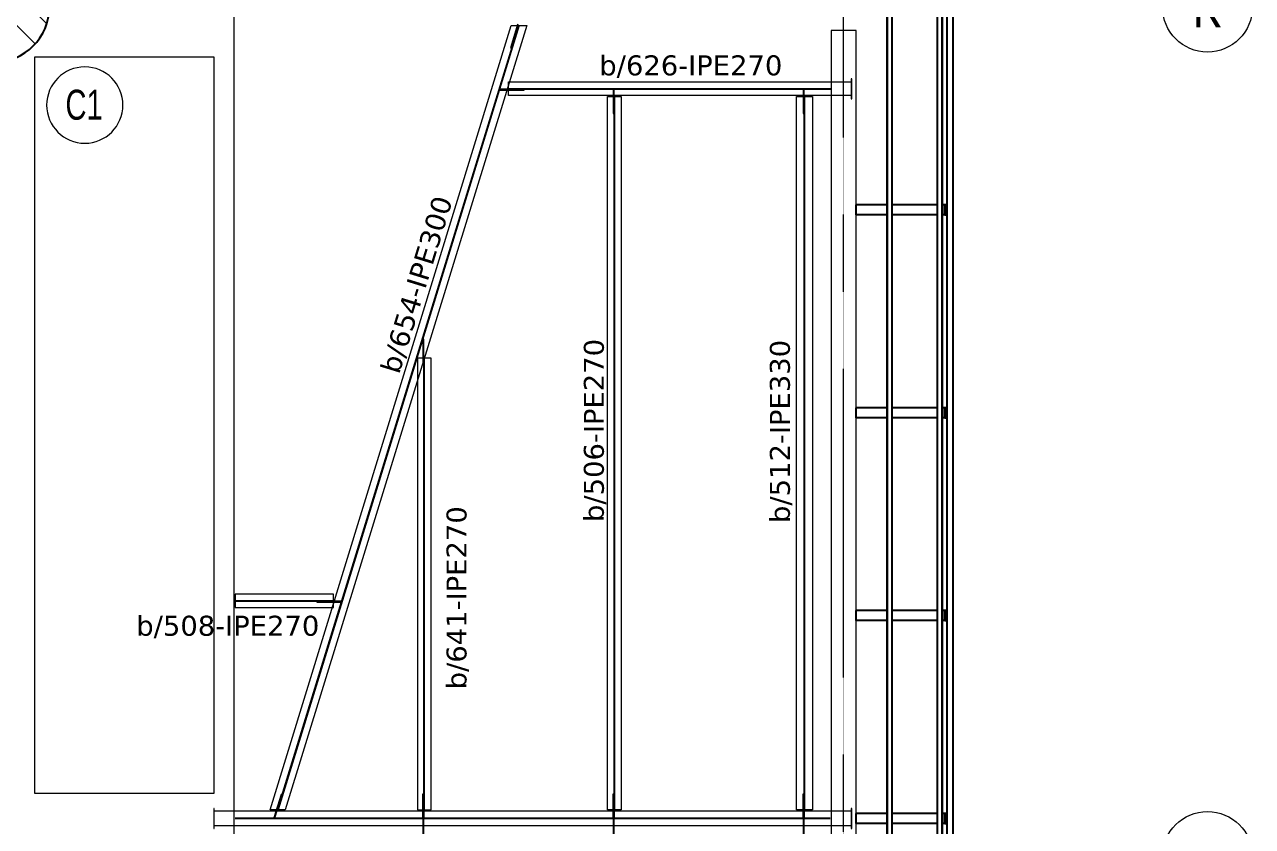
# Model space of a CAD drawing. Header units: millimetres. Extents: x -900 to 76112, y -21218 to 30031.
# Drawn here: x 63822 to 76112, y 17300 to 25325 of the extents above; entities that cross this region are included whole.
import ezdxf

# ---------------------------------------------------------------- set-up
doc = ezdxf.new("R2010")
doc.units = ezdxf.units.MM
doc.linetypes.add('Grid Line', pattern=[3.33375, 1.905, -0.47625, 0.47625, -0.47625])
for name, color, linetype, lineweight in [('0-1', 7, 'Continuous', 5), ('A_ALMA', 255, 'Continuous', 5), ('E_B_PLACA-1', 10, 'Continuous', 25), ('E_B_PLACA-2', 254, 'Continuous', 25), ('E_COLUMNAS', 1, 'Continuous', 18), ('E_COLUMNAS-3', 1, 'Continuous', 35), ('E_COLUMNAS-4', 1, 'Continuous', 25), ('E_EJES', 8, 'Continuous', 9), ('E_EJES-1', 8, 'Grid Line', 9), ('E_TEXTO', 3, 'Continuous', 9), ('E_VIGAS', 5, 'Continuous', 9), ('E_VIGAS-1', 5, 'Continuous', 25), ('E_VIGAS-2', 10, 'Continuous', 25), ('P-PLATINA', 6, 'Continuous', 15), ('VIGAS_HCB', 253, 'Continuous', 15)]:
    doc.layers.add(name, color=color, linetype=linetype, lineweight=lineweight)
doc.styles.add('Arial Narrow', font='', dxfattribs={"width": 0.85, "height": 0.3})
doc.styles.add('Swis721 LtCn BT', font='swisscl.ttf', dxfattribs={"height": 0.42})
doc.styles.add('VERDANA', font='verdana.ttf')
doc.styles.get('Arial Narrow').set_extended_font_data('Arial Narrow')

# ---------------------------------------------------------------- blocks, each defined once
blk = doc.blocks.new('EST_SFM_VIGA-METALICA-SECCION-C - EST_SFM_VIGA-METALICA-UPN100-1529792-_58_00m_N_E_-NIVEL-15 DOC')
at = {"layer": 'E_VIGAS-2'}
for p, q in [((13.831, 0.032), (-13.129, 0.032)), ((-13.047, -0.018), (13.749, -0.018))]:
    blk.add_line(p, q, dxfattribs=at)
blk = doc.blocks.new('EST_SFM_VIGA-METALICA-SECCION-C - EST_SFM_VIGA-METALICA-UPN100-1530878-_58_00m_N_E_-NIVEL-15 DOC')
at = {"layer": 'E_VIGAS-2'}
for p, q in [((14.54, 0.018), (-14.294, 0.018)), ((-14.294, -0.032), (14.54, -0.032))]:
    blk.add_line(p, q, dxfattribs=at)
blk = doc.blocks.new('EST_SFM_VIGA-METALICA-SECCION-C - EST_SFM_VIGA-METALICA-UPN160-1529890-_58_00m_N_E_-NIVEL-15 DOC')
at = {"layer": 'E_VIGAS-1'}
for p, q in [((14.442, 0.018), (-14.49, 0.018)), ((-14.485, -0.047), (14.437, -0.047))]:
    blk.add_line(p, q, dxfattribs=at)
blk = doc.blocks.new('DCTIB_CNI_EST_MOD-1A-FAC_0001_rvt-1-_58_00m_N_E_-NIVEL-15 DOC')
at = {"layer": 'E_B_PLACA-1'}
for p, q in [((-5.177, 167.83), (-5.177, 138.995)), ((-5.727, 140.014), (-5.727, 166.81))]:
    blk.add_line(p, q, dxfattribs=at)
at = {"layer": 'E_B_PLACA-2'}
for p, q in [((-5.177, 138.995), (-5.177, 167.83)), ((-5.727, 166.81), (-5.727, 140.014))]:
    blk.add_line(p, q, dxfattribs=at)
at = {"layer": 'E_VIGAS-1'}
for p, q in [((-6.037, 164.082), (-6.037, 164.182)), ((-5.727, 164.182), (-6.037, 164.182)), ((-5.727, 164.082), (-6.037, 164.082)), ((-5.227, 164.182), (-5.677, 164.182)), ((-5.227, 164.082), (-5.677, 164.082)), ((-5.149, 164.182), (-5.177, 164.182)), ((-5.149, 164.082), (-5.177, 164.082)), ((-5.149, 164.182), (-5.149, 164.082)), ((-5.149, 164.082), (-5.149, 164.182)), ((-5.149, 164.182), (-5.148, 164.182)), ((-5.148, 164.082), (-5.149, 164.082)), ((-5.148, 164.182), (-5.148, 164.145)), ((-5.129, 164.182), (-5.148, 164.182)), ((-5.148, 164.135), (-5.143, 164.135)), ((-5.143, 164.135), (-5.148, 164.135)), ((-5.148, 164.135), (-5.143, 164.135)), ((-5.143, 164.13), (-5.148, 164.13)), ((-5.143, 164.13), (-5.148, 164.13)), ((-5.148, 164.13), (-5.143, 164.13)), ((-5.148, 164.12), (-5.148, 164.082)), ((-5.148, 164.082), (-5.129, 164.082)), ((-5.143, 164.135), (-5.129, 164.135)), ((-5.129, 164.13), (-5.143, 164.13)), ((-6.037, 162.052), (-6.037, 162.152)), ((-5.727, 162.152), (-6.037, 162.152)), ((-5.227, 162.152), (-5.677, 162.152)), ((-5.149, 162.152), (-5.177, 162.152)), ((-5.149, 162.152), (-5.149, 162.052)), ((-5.149, 162.052), (-5.149, 162.152)), ((-5.149, 162.152), (-5.148, 162.152)), ((-5.148, 162.152), (-5.148, 162.115)), ((-5.129, 162.152), (-5.148, 162.152)), ((-5.148, 162.105), (-5.143, 162.105)), ((-5.143, 162.105), (-5.148, 162.105)), ((-5.148, 162.105), (-5.143, 162.105)), ((-5.143, 162.105), (-5.129, 162.105)), ((-5.727, 162.052), (-6.037, 162.052)), ((-5.227, 162.052), (-5.677, 162.052)), ((-5.149, 162.052), (-5.177, 162.052)), ((-5.148, 162.052), (-5.149, 162.052)), ((-5.143, 162.1), (-5.148, 162.1)), ((-5.143, 162.1), (-5.148, 162.1)), ((-5.148, 162.1), (-5.143, 162.1)), ((-5.148, 162.09), (-5.148, 162.052)), ((-5.148, 162.052), (-5.129, 162.052)), ((-5.129, 162.1), (-5.143, 162.1)), ((-6.037, 160.023), (-6.037, 160.123)), ((-5.727, 160.123), (-6.037, 160.123)), ((-5.727, 160.023), (-6.037, 160.023)), ((-5.227, 160.123), (-5.677, 160.123)), ((-5.227, 160.023), (-5.677, 160.023)), ((-5.149, 160.123), (-5.177, 160.123)), ((-5.149, 160.023), (-5.177, 160.023)), ((-5.149, 160.123), (-5.149, 160.023)), ((-5.149, 160.023), (-5.149, 160.123)), ((-5.149, 160.123), (-5.148, 160.123)), ((-5.148, 160.023), (-5.149, 160.023)), ((-5.148, 160.123), (-5.148, 160.085)), ((-5.129, 160.123), (-5.148, 160.123)), ((-5.148, 160.075), (-5.143, 160.075)), ((-5.143, 160.075), (-5.148, 160.075)), ((-5.148, 160.075), (-5.143, 160.075)), ((-5.143, 160.07), (-5.148, 160.07)), ((-5.143, 160.07), (-5.148, 160.07)), ((-5.148, 160.07), (-5.143, 160.07)), ((-5.148, 160.06), (-5.148, 160.023)), ((-5.148, 160.023), (-5.129, 160.023)), ((-5.143, 160.075), (-5.129, 160.075)), ((-5.129, 160.07), (-5.143, 160.07)), ((-6.038, 157.993), (-6.038, 158.093)), ((-5.727, 158.093), (-6.038, 158.093)), ((-5.227, 158.093), (-5.677, 158.093)), ((-5.149, 158.093), (-5.177, 158.093)), ((-5.149, 158.093), (-5.149, 157.993)), ((-5.149, 157.993), (-5.149, 158.093)), ((-5.149, 158.093), (-5.148, 158.093)), ((-5.148, 158.093), (-5.148, 158.055)), ((-5.129, 158.093), (-5.148, 158.093)), ((-5.727, 157.993), (-6.038, 157.993)), ((-5.227, 157.993), (-5.677, 157.993)), ((-5.149, 157.993), (-5.177, 157.993)), ((-5.148, 157.993), (-5.149, 157.993)), ((-5.148, 158.045), (-5.143, 158.045)), ((-5.143, 158.045), (-5.148, 158.045)), ((-5.148, 158.045), (-5.143, 158.045)), ((-5.143, 158.04), (-5.148, 158.04)), ((-5.143, 158.04), (-5.148, 158.04)), ((-5.148, 158.04), (-5.143, 158.04)), ((-5.148, 158.03), (-5.148, 157.993)), ((-5.148, 157.993), (-5.129, 157.993)), ((-5.143, 158.045), (-5.129, 158.045)), ((-5.129, 158.04), (-5.143, 158.04))]:
    blk.add_line(p, q, dxfattribs=at)
for points, knots in [([(-5.148, 164.145), (-5.148, 164.144), (-5.148, 164.143), (-5.147, 164.14), (-5.147, 164.139), (-5.146, 164.137), (-5.145, 164.136), (-5.143, 164.135), (-5.143, 164.135)], [0, 0, 0, 0, 0.142857, 0.285714, 0.428571, 0.571429, 0.785714, 1, 1, 1, 1]), ([(-5.143, 164.13), (-5.143, 164.13), (-5.144, 164.13), (-5.145, 164.129), (-5.146, 164.128), (-5.147, 164.126), (-5.147, 164.125), (-5.147, 164.124), (-5.148, 164.122), (-5.148, 164.121), (-5.148, 164.12)], [0, 0, 0, 0, 0.142857, 0.285714, 0.428571, 0.571429, 0.678571, 0.732143, 0.785714, 1, 1, 1, 1]), ([(-5.148, 162.115), (-5.148, 162.114), (-5.148, 162.113), (-5.147, 162.111), (-5.147, 162.109), (-5.146, 162.107), (-5.145, 162.106), (-5.143, 162.105), (-5.143, 162.105)], [0, 0, 0, 0, 0.142857, 0.285714, 0.428571, 0.571429, 0.785714, 1, 1, 1, 1]), ([(-5.143, 162.1), (-5.143, 162.1), (-5.144, 162.1), (-5.145, 162.099), (-5.146, 162.098), (-5.147, 162.096), (-5.147, 162.095), (-5.147, 162.094), (-5.148, 162.093), (-5.148, 162.091), (-5.148, 162.09)], [0, 0, 0, 0, 0.142857, 0.285714, 0.428571, 0.571429, 0.678571, 0.732143, 0.785714, 1, 1, 1, 1]), ([(-5.148, 160.085), (-5.148, 160.084), (-5.148, 160.083), (-5.147, 160.081), (-5.147, 160.079), (-5.146, 160.077), (-5.145, 160.076), (-5.143, 160.075), (-5.143, 160.075)], [0, 0, 0, 0, 0.142857, 0.285714, 0.428571, 0.571429, 0.785714, 1, 1, 1, 1]), ([(-5.143, 160.07), (-5.143, 160.07), (-5.144, 160.07), (-5.145, 160.069), (-5.146, 160.068), (-5.147, 160.067), (-5.147, 160.065), (-5.147, 160.064), (-5.148, 160.063), (-5.148, 160.061), (-5.148, 160.06)], [0, 0, 0, 0, 0.142857, 0.285714, 0.428571, 0.571429, 0.678571, 0.732143, 0.785714, 1, 1, 1, 1]), ([(-5.148, 158.055), (-5.148, 158.054), (-5.148, 158.053), (-5.147, 158.051), (-5.147, 158.049), (-5.146, 158.047), (-5.145, 158.046), (-5.143, 158.045), (-5.143, 158.045)], [0, 0, 0, 0, 0.142857, 0.285714, 0.428571, 0.571429, 0.785714, 1, 1, 1, 1]), ([(-5.143, 158.04), (-5.143, 158.04), (-5.144, 158.04), (-5.145, 158.039), (-5.146, 158.038), (-5.147, 158.037), (-5.147, 158.035), (-5.147, 158.034), (-5.148, 158.033), (-5.148, 158.031), (-5.148, 158.03)], [0, 0, 0, 0, 0.142857, 0.285714, 0.428571, 0.571429, 0.678571, 0.732143, 0.785714, 1, 1, 1, 1])]:
    blk.add_open_spline(points, degree=3, knots=knots, dxfattribs=at)
for name, p, rotation in [('EST_SFM_VIGA-METALICA-SECCION-C - EST_SFM_VIGA-METALICA-UPN100-1530878-_58_00m_N_E_-NIVEL-15 DOC', (-5.195, 153.535), 270), ('EST_SFM_VIGA-METALICA-SECCION-C - EST_SFM_VIGA-METALICA-UPN160-1529890-_58_00m_N_E_-NIVEL-15 DOC', (-5.082, 153.388), 269.9999999999999), ('EST_SFM_VIGA-METALICA-SECCION-C - EST_SFM_VIGA-METALICA-UPN100-1529792-_58_00m_N_E_-NIVEL-15 DOC', (-5.709, 153.763), 270.0000000000001)]:
    blk.add_blockref(name, p, dxfattribs=dict(at, rotation=rotation))
blk = doc.blocks.new('EST_SCM_COLUMNA-SECCION-CIRCULAR - EST_SCM_COLUMNA-CONCRETO-CIRCULAR_Ø_110cm-V23-_58_00m_N_E_-NIVEL-15 DOC')
at = {"layer": 'E_COLUMNAS'}
h = blk.add_hatch(dxfattribs=at)
h.set_pattern_fill('FP_22', color=256, style=0, pattern_type=2)
h.set_pattern_definition([(135, (14.662, -166.162), (-0.15909903, -0.15909903), [])])
h.paths.add_polyline_path([(0.041, -0.548), (0.122, -0.536), (0.201, -0.512), (0.275, -0.476), (0.343, -0.43), (0.403, -0.374), (0.454, -0.31), (0.496, -0.239), (0.526, -0.162), (0.544, -0.082), (0.55, 0), (0.544, 0.082), (0.526, 0.162), (0.496, 0.239), (0.454, 0.31), (0.402, 0.375), (0.343, 0.43), (0.275, 0.476), (0.201, 0.512), (0.122, 0.536), (0.041, 0.548), (-0.041, 0.548), (-0.122, 0.536), (-0.201, 0.512), (-0.275, 0.476), (-0.343, 0.43), (-0.403, 0.374), (-0.454, 0.31), (-0.496, 0.239), (-0.526, 0.162), (-0.544, 0.082), (-0.55, 0), (-0.544, -0.082), (-0.526, -0.162), (-0.496, -0.239), (-0.454, -0.31), (-0.403, -0.374), (-0.343, -0.43), (-0.275, -0.476), (-0.201, -0.512), (-0.122, -0.536), (-0.041, -0.548)])
at = {"layer": 'E_COLUMNAS-4'}
for start, end in [(0, 180), (180, 0)]:
    blk.add_arc((0, 0), 0.55, start, end, dxfattribs=at)
blk = doc.blocks.new('Grid - CNI_NOMBRE EJES-372759-_58_00m_N_E_-NIVEL-15 DOC')
at = {"layer": 'E_EJES'}
blk.add_circle((0, 0), 0.003, dxfattribs=at)
blk = doc.blocks.new('CNI_TAG COLUMNAS CONCRETO MARCA - CNI_COLUMNA CONCRETO-582370-_58_00m_N_E_-NIVEL-15 DOC')
at = {"layer": 'E_TEXTO'}
for start, end in [(360, 180), (180, 360)]:
    blk.add_arc((0.000261, -0.000148), 0.002545, start, end, dxfattribs=at)

msp = doc.modelspace()

# ---------------------------------------------------------------- linework, layer by layer
at = {"layer": 'A_ALMA'}
for p, q in [((68764.4, 25315.5), (66351.8, 17464.8)), ((68771.8, 25315.5), (66359.2, 17464.8)), ((68665, 24686), (71896, 24686)), ((68665, 24679.4), (71896, 24679.4)), ((69722.1, 17465.2), (69722.1, 24604.8)), ((69728.7, 17465.2), (69728.7, 24604.8)), ((71624.1, 17465.3), (71624.1, 24604.9)), ((71631.6, 17465.3), (71631.6, 24604.9)), ((67819.5, 17465.2), (67819.5, 21931.9)), ((67826.1, 17465.2), (67826.1, 21980.2)), ((65931.2, 19560.9), (66913.1, 19560.9)), ((65931.2, 19554.3), (66913.1, 19554.3)), ((71886, 17383.8), (65931.3, 17383.8)), ((71886, 17376.7), (65931.3, 17376.7))]:
    msp.add_line(p, q, dxfattribs=at)
at = {"layer": 'E_EJES-1'}
msp.add_line((72020.1, -4117.1), (72020.1, 29130.8), dxfattribs=at)
at = {"layer": 'E_VIGAS', "color": 30, "true_color": 0xf26722}
for points in [[(10121, 26595.9), (10121.1, -1095.9), (65921.3, -1095.8), (65921.2, 26595.9)], [(71896, 235), (72146, 235), (72146, 25265), (71896, 25265)], [(63921.3, 25000), (63921.3, 17632.6), (65721.2, 17632.6), (65721.2, 25000)]]:
    msp.add_lwpolyline(points, close=True, dxfattribs=at)
at = {"layer": 'P-PLATINA'}
for points in [[(68766.4, 25322), (68756.8, 25325), (68685.1, 25091.8), (68694.7, 25088.8)], [(68577.7, 24679.4), (68577.7, 24669.4), (68821.7, 24669.4), (68821.7, 24679.4)], [(69712.1, 24435.4), (69722.1, 24435.4), (69722.1, 24679.4), (69712.1, 24679.4)], [(71614.1, 24435.4), (71624.1, 24435.4), (71624.1, 24679.4), (71614.1, 24679.4)], [(67809.5, 21931.9), (67819.5, 21931.9), (67819.5, 22175.9), (67809.5, 22175.9)], [(66747.8, 19554.3), (66747.8, 19544.3), (66991.8, 19544.3), (66991.8, 19554.3)], [(66398.5, 17617), (66389, 17619.9), (66317.3, 17386.7), (66326.8, 17383.7)], [(67809.5, 17627.8), (67819.5, 17627.8), (67819.5, 17383.8), (67809.5, 17383.8)], [(69712.1, 17627.8), (69722.1, 17627.8), (69722.1, 17383.8), (69712.1, 17383.8)], [(71614.1, 17627.9), (71624.1, 17627.9), (71624.1, 17383.9), (71614.1, 17383.9)], [(67809.5, 17132.7), (67819.5, 17132.7), (67819.5, 17376.7), (67809.5, 17376.7)], [(69712.1, 17132.7), (69722.1, 17132.7), (69722.1, 17376.7), (69712.1, 17376.7)], [(71614.1, 17132.8), (71624.1, 17132.8), (71624.1, 17376.8), (71614.1, 17376.8)]]:
    msp.add_lwpolyline(points, close=True, dxfattribs=at)
at = {"layer": 'VIGAS_HCB'}
msp.add_lwpolyline([(68691.5, 25315.5), (68848.5, 25315.5), (66429, 17464.8), (66278.9, 17464.8), (68691.5, 25315.5)], dxfattribs=at)
for points in [[(72096, 24615.2), (68665, 24615.2), (68665, 24750.2), (72096, 24750.2)], [(69657.9, 24605.3), (69792.9, 24605.3), (69792.9, 17465.2), (69657.9, 17465.2)], [(71707.9, 17465.2), (71547.9, 17465.2), (71547.9, 24604.9), (71707.9, 24604.9)], [(67755.3, 17465.2), (67890.3, 17465.2), (67890.3, 21985.7), (67755.3, 21985.7)], [(65931.2, 19490.1), (66913.1, 19490.1), (66913.1, 19625.1), (65931.2, 19625.1)], [(65721.2, 17455.2), (72096, 17455.2), (72096, 17305.2), (65721.2, 17305.2)], [(66433.2, 17475.2), (66433.2, 17475.2)]]:
    msp.add_lwpolyline(points, close=True, dxfattribs=at)
at = {"layer": 'VIGAS_HCB', "color": 8}
for points in [[(72096, 24782.7), (72096, 24582.7), (72102, 24582.7), (72102, 24782.7)], [(65715.2, 17480.2), (65715.2, 17280.2), (65721.2, 17280.2), (65721.2, 17480.2)], [(72096, 17480.2), (72096, 17280.2), (72102, 17280.2), (72102, 17480.2)]]:
    msp.add_lwpolyline(points, close=True, dxfattribs=at)

# ---------------------------------------------------------------- block references
at = {"layer": '0-1', "xscale": 1000, "yscale": 1000, "zscale": 1000}
msp.add_blockref('DCTIB_CNI_EST_MOD-1A-FAC_0001_rvt-1-_58_00m_N_E_-NIVEL-15 DOC', (78182.2, -140662.4), dxfattribs=at)
at = {"layer": 'E_COLUMNAS-3', "xscale": 1000, "yscale": 1000, "zscale": 1000}
msp.add_blockref('EST_SCM_COLUMNA-SECCION-CIRCULAR - EST_SCM_COLUMNA-CONCRETO-CIRCULAR_Ø_110cm-V23-_58_00m_N_E_-NIVEL-15 DOC', (63520.1, 25500), dxfattribs=at)
at = {"layer": 'E_EJES', "xscale": 149999.9999999999, "yscale": 149999.9999999999, "zscale": 149999.9999999999, "rotation": 269.9999999999994}
for p in [(75662.1, 25500), (75662.1, 17000)]:
    msp.add_blockref('Grid - CNI_NOMBRE EJES-372759-_58_00m_N_E_-NIVEL-15 DOC', p, dxfattribs=at)
at = {"layer": 'E_TEXTO', "xscale": 149999.9999999999, "yscale": 149999.9999999999, "zscale": 149999.9999999999}
msp.add_blockref('CNI_TAG COLUMNAS CONCRETO MARCA - CNI_COLUMNA CONCRETO-582370-_58_00m_N_E_-NIVEL-15 DOC', (64385.7, 24541.6), dxfattribs=at)

# ---------------------------------------------------------------- texts
at = {"layer": 'E_EJES', "insert": (75514.2, 25716.7), "char_height": 420, "width": 336.709, "attachment_point": 1, "style": 'Swis721 LtCn BT'}
msp.add_mtext('K', dxfattribs=at)
at = {"layer": 'E_TEXTO', "char_height": 200, "width": 1206.139, "attachment_point": 1, "style": 'VERDANA'}
for s, insert, rotation in [('b/626-IPE270', (69574.6, 25016.8), 0.0001), ('b/654-IPE300', (67379.1, 21876.8), 72.91725), ('b/506-IPE270', (69420, 20346.6), 90), ('b/512-IPE330', (71281.9, 20336.7), 90), ('b/641-IPE270', (68045.5, 18672.3), 90)]:
    msp.add_mtext(s, dxfattribs=dict(at, insert=insert, rotation=rotation))
at = {"layer": 'E_TEXTO', "attachment_point": 1}
for s, insert, char_height, width, style in [('C1', (64231.5, 24672.9), 300, 459.968, 'Arial Narrow'), ('b/508-IPE270', (64940.2, 19408.9), 200, 1206.139, 'VERDANA')]:
    msp.add_mtext(s, dxfattribs=dict(at, insert=insert, char_height=char_height, width=width, style=style))

doc.saveas('drawing.dxf')
